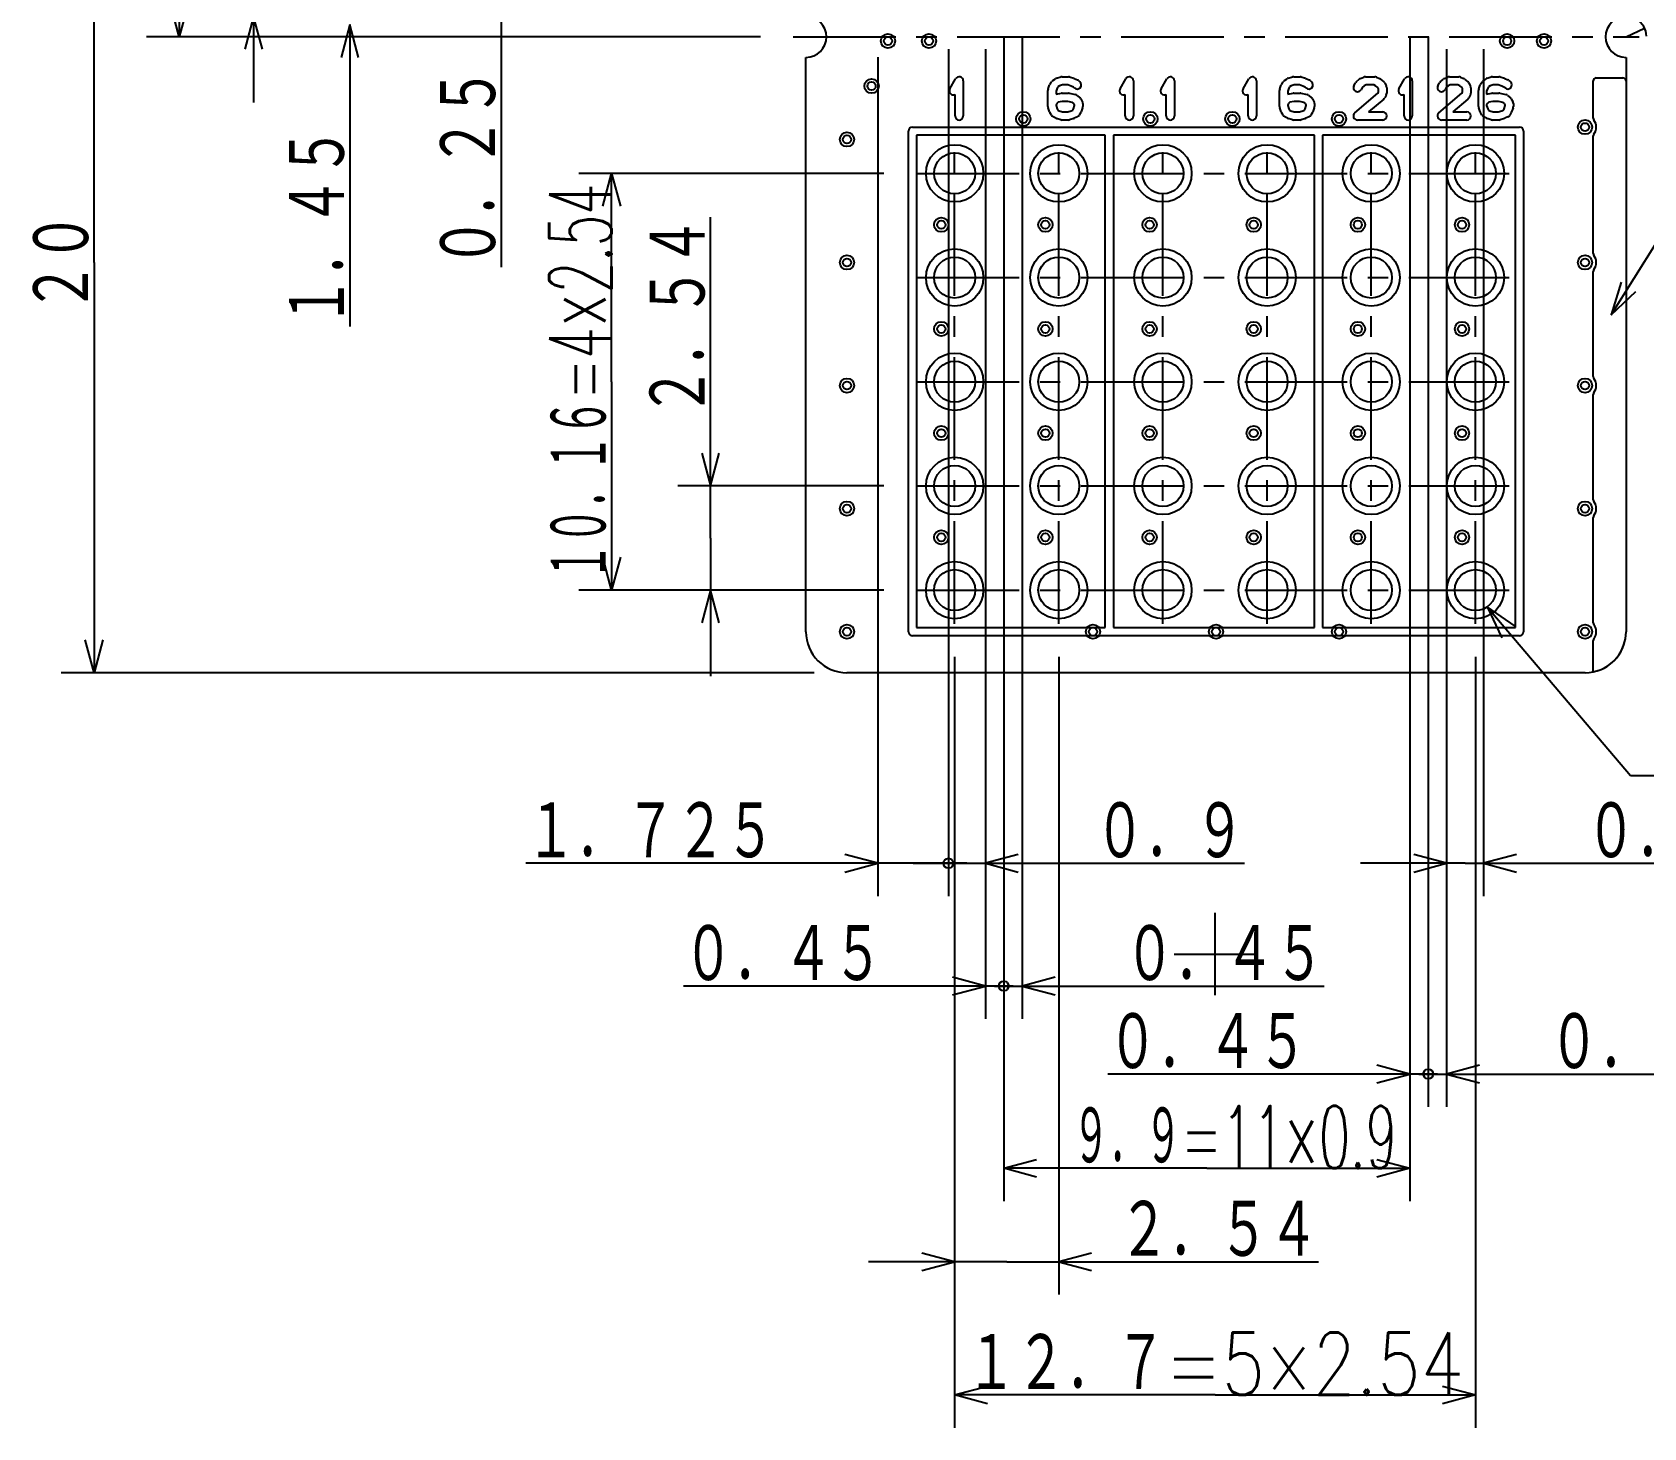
# Model space of a CAD drawing. Extents: x 6.7 to 65.9, y -16 to 38.7.
# Drawn here: x 6.66 to 45.97, y -15.98 to 18.04 of the extents above; entities that cross this region are included whole.
import ezdxf
from ezdxf.enums import TextEntityAlignment as Align

# ---------------------------------------------------------------- set-up
doc = ezdxf.new("R2010")
doc.units = 0
doc.header["$LTSCALE"] = 0.4
doc.header["$PDMODE"] = 2
doc.linetypes.add('CENTER', pattern=[10, 6.25, -1.25, 1.25, -1.25])
for name, color, linetype in [('1', 7, 'CONTINUOUS'), ('2', 7, 'CONTINUOUS'), ('200', 4, 'CENTER'), ('4', 1, 'CONTINUOUS'), ('7', 2, 'CONTINUOUS')]:
    doc.layers.add(name, color=color, linetype=linetype)
doc.styles.add('CSTEXT', font='TXT', dxfattribs={"bigfont": 'BIGFONT'})

msp = doc.modelspace()

# ---------------------------------------------------------------- linework, layer by layer
at = {"layer": '1'}
for p, q in [((25.533133, 3.427254), (25.533133, 17.427254)), ((45.533133, 17.427254), (45.533133, 3.427254)), ((44.533133, 2.427254), (26.533133, 2.427254))]:
    msp.add_line(p, q, dxfattribs=at)
for centre, radius, start, end in [((25.533133, 17.927254), 0.5, 270, 450), ((45.533133, 17.927254), 0.5, 90, 270), ((26.533133, 3.427254), 1, 180, 270), ((44.533133, 3.427254), 1, 270, 360)]:
    msp.add_arc(centre, radius, start, end, dxfattribs=at)
at = {"layer": '2'}
for p, q in [((29.042773, 16.660484), (29.183513, 16.904934)), ((31.551743, 16.860464), (31.618413, 16.904904)), ((31.643263, 16.916894), (31.746963, 16.950234)), ((31.777573, 16.955034), (31.933133, 16.955034)), ((31.963743, 16.950234), (32.067443, 16.916894)), ((32.077863, 16.912884), (32.151943, 16.879554)), ((33.192773, 16.660484), (33.333513, 16.904934)), ((34.192773, 16.660484), (34.333513, 16.904934)), ((36.192773, 16.660484), (36.333513, 16.904934)), ((37.201743, 16.860464), (37.268413, 16.904904)), ((37.293263, 16.916894), (37.396963, 16.950234)), ((37.427573, 16.955034), (37.583133, 16.955034)), ((37.613743, 16.950234), (37.717443, 16.916894)), ((37.727863, 16.912884), (37.801943, 16.879554)), ((39.056373, 16.914244), (39.137853, 16.947584)), ((39.175723, 16.955034), (39.405353, 16.955034)), ((39.446393, 16.946224), (39.520473, 16.912884)), ((39.992773, 16.660484), (40.133513, 16.904934)), ((41.106373, 16.914244), (41.187853, 16.947584)), ((41.225723, 16.955034), (41.455353, 16.955034)), ((41.496393, 16.946224), (41.570473, 16.912884)), ((42.051743, 16.860464), (42.118413, 16.904904)), ((42.143263, 16.916894), (42.246963, 16.950234)), ((42.277573, 16.955034), (42.433133, 16.955034)), ((42.463743, 16.950234), (42.567443, 16.916894)), ((42.577863, 16.912884), (42.651943, 16.879554)), ((44.808133, 16.927254), (45.458133, 16.927254)), ((29.170173, 15.999474), (29.170173, 16.519259)), ((29.370173, 16.855034), (29.370173, 15.999474)), ((31.433133, 16.232814), (31.433133, 16.621694)), ((31.439363, 16.656424), (31.476403, 16.756424)), ((31.486963, 16.777154), (31.523993, 16.832714)), ((31.659883, 16.675974), (31.633133, 16.603774)), ((31.633133, 16.603774), (31.633133, 16.533471)), ((31.633133, 16.533471), (31.761983, 16.553814)), ((31.679313, 16.705144), (31.659883, 16.675974)), ((31.717743, 16.730754), (31.679313, 16.705144)), ((31.793253, 16.755034), (31.717743, 16.730754)), ((31.777573, 16.555034), (31.933133, 16.555034)), ((31.917453, 16.755034), (31.793253, 16.755034)), ((32.000903, 16.728204), (31.917453, 16.755034)), ((31.955093, 16.552594), (32.103243, 16.519254)), ((32.055633, 16.703584), (32.000903, 16.728204)), ((32.081043, 16.680704), (32.055633, 16.703584)), ((32.177813, 16.862694), (32.214843, 16.829364)), ((33.320173, 15.999474), (33.320173, 16.519259)), ((33.520173, 16.855034), (33.520173, 15.999474)), ((34.320173, 15.999474), (34.320173, 16.519259)), ((34.520173, 16.855034), (34.520173, 15.999474)), ((36.320173, 15.999474), (36.320173, 16.519259)), ((36.520173, 16.855034), (36.520173, 15.999474)), ((37.083133, 16.232814), (37.083133, 16.621694)), ((37.089363, 16.656424), (37.126403, 16.756424)), ((37.136963, 16.777154), (37.173993, 16.832714)), ((37.309883, 16.675974), (37.283133, 16.603774)), ((37.283133, 16.603774), (37.283133, 16.533471)), ((37.283133, 16.533471), (37.411983, 16.553814)), ((37.329313, 16.705144), (37.309883, 16.675974)), ((37.367743, 16.730754), (37.329313, 16.705144)), ((37.443253, 16.755034), (37.367743, 16.730754)), ((37.427573, 16.555034), (37.583133, 16.555034)), ((37.567453, 16.755034), (37.443253, 16.755034)), ((37.650903, 16.728204), (37.567453, 16.755034)), ((37.605093, 16.552594), (37.753243, 16.519254)), ((37.705633, 16.703584), (37.650903, 16.728204)), ((37.731043, 16.680704), (37.705633, 16.703584)), ((37.827813, 16.862694), (37.864843, 16.829364)), ((38.895713, 16.736934), (38.932753, 16.803604)), ((38.918543, 16.075814), (39.482363, 16.552894)), ((38.953283, 16.829364), (39.027353, 16.896024)), ((39.099483, 16.691874), (39.070553, 16.639794)), ((39.148213, 16.735724), (39.099483, 16.691874)), ((39.195393, 16.755034), (39.148213, 16.735724)), ((39.383883, 16.755034), (39.195393, 16.755034)), ((39.426343, 16.735924), (39.383883, 16.755034)), ((39.482783, 16.689754), (39.426343, 16.735924)), ((39.482363, 16.552894), (39.497943, 16.580944)), ((39.497943, 16.662454), (39.482783, 16.689754)), ((39.497943, 16.580944), (39.497943, 16.662454)), ((39.542753, 16.899094), (39.624233, 16.832434)), ((39.648333, 16.803594), (39.685363, 16.736924)), ((39.685363, 16.506474), (39.648333, 16.439804)), ((39.697943, 16.688364), (39.697943, 16.555034)), ((40.120173, 15.999474), (40.120173, 16.519259)), ((40.320173, 16.855034), (40.320173, 15.999474)), ((40.945713, 16.736934), (40.982753, 16.803604)), ((40.968543, 16.075814), (41.532363, 16.552894)), ((41.003283, 16.829364), (41.077353, 16.896024)), ((41.149483, 16.691874), (41.120553, 16.639794)), ((41.198213, 16.735724), (41.149483, 16.691874)), ((41.245393, 16.755034), (41.198213, 16.735724)), ((41.433883, 16.755034), (41.245393, 16.755034)), ((41.476343, 16.735924), (41.433883, 16.755034)), ((41.532783, 16.689754), (41.476343, 16.735924)), ((41.532363, 16.552894), (41.547943, 16.580944)), ((41.547943, 16.662454), (41.532783, 16.689754)), ((41.547943, 16.580944), (41.547943, 16.662454)), ((41.592753, 16.899094), (41.674233, 16.832434)), ((41.698333, 16.803594), (41.735363, 16.736924)), ((41.735363, 16.506474), (41.698333, 16.439804)), ((41.747943, 16.688364), (41.747943, 16.555034)), ((41.933133, 16.232814), (41.933133, 16.621694)), ((41.939363, 16.656424), (41.976403, 16.756424)), ((41.986963, 16.777154), (42.023993, 16.832714)), ((42.159883, 16.675974), (42.133133, 16.603774)), ((42.133133, 16.603774), (42.133133, 16.533471)), ((42.133133, 16.533471), (42.261983, 16.553814)), ((42.179313, 16.705144), (42.159883, 16.675974)), ((42.217743, 16.730754), (42.179313, 16.705144)), ((42.293253, 16.755034), (42.217743, 16.730754)), ((42.277573, 16.555034), (42.433133, 16.555034)), ((42.417453, 16.755034), (42.293253, 16.755034)), ((42.500903, 16.728204), (42.417453, 16.755034)), ((42.455093, 16.552594), (42.603243, 16.519254)), ((42.555633, 16.703584), (42.500903, 16.728204)), ((42.581043, 16.680704), (42.555633, 16.703584)), ((42.677813, 16.862694), (42.714843, 16.829364)), ((44.733133, 15.943764), (44.733133, 16.852254)), ((45.533133, 16.852254), (45.533133, 3.427254)), ((31.476403, 16.098084), (31.439363, 16.198084)), ((31.650793, 16.305344), (31.633133, 16.273552)), ((31.633133, 16.273552), (31.633133, 16.250734)), ((31.633133, 16.250734), (31.661293, 16.174704)), ((31.684553, 16.339114), (31.650793, 16.305344)), ((31.661293, 16.174704), (31.679603, 16.141754)), ((31.679603, 16.141754), (31.711753, 16.125674)), ((31.785423, 16.355034), (31.684553, 16.339114)), ((31.711753, 16.125674), (31.793253, 16.099474)), ((31.922023, 16.355034), (31.785423, 16.355034)), ((31.917453, 16.099474), (32.000903, 16.126304)), ((32.035793, 16.329434), (31.922023, 16.355034)), ((32.000903, 16.126304), (32.039613, 16.143714)), ((32.069593, 16.301264), (32.035793, 16.329434)), ((32.039613, 16.143714), (32.056823, 16.174704)), ((32.056823, 16.174704), (32.084983, 16.250734)), ((32.084983, 16.273564), (32.069593, 16.301264)), ((32.084983, 16.250734), (32.084983, 16.273564)), ((32.145303, 16.498514), (32.211963, 16.442964)), ((32.235363, 16.414714), (32.272403, 16.348044)), ((32.278753, 16.198084), (32.241713, 16.098084)), ((32.284983, 16.299474), (32.284983, 16.232814)), ((37.126403, 16.098084), (37.089363, 16.198084)), ((37.300793, 16.305344), (37.283133, 16.273552)), ((37.283133, 16.273552), (37.283133, 16.250734)), ((37.283133, 16.250734), (37.311293, 16.174704)), ((37.334553, 16.339114), (37.300793, 16.305344)), ((37.311293, 16.174704), (37.329603, 16.141754)), ((37.329603, 16.141754), (37.361753, 16.125674)), ((37.435423, 16.355034), (37.334553, 16.339114)), ((37.361753, 16.125674), (37.443253, 16.099474)), ((37.572023, 16.355034), (37.435423, 16.355034)), ((37.567453, 16.099474), (37.650903, 16.126304)), ((37.685793, 16.329434), (37.572023, 16.355034)), ((37.650903, 16.126304), (37.689613, 16.143714)), ((37.719593, 16.301264), (37.685793, 16.329434)), ((37.689613, 16.143714), (37.706823, 16.174704)), ((37.706823, 16.174704), (37.734983, 16.250734)), ((37.734983, 16.273564), (37.719593, 16.301264)), ((37.734983, 16.250734), (37.734983, 16.273564)), ((37.795303, 16.498514), (37.861963, 16.442964)), ((37.885363, 16.414714), (37.922403, 16.348044)), ((37.928753, 16.198084), (37.891713, 16.098084)), ((37.934983, 16.299474), (37.934983, 16.232814)), ((39.625503, 16.412024), (39.256123, 16.099474)), ((41.675503, 16.412024), (41.306123, 16.099474)), ((41.976403, 16.098084), (41.939363, 16.198084)), ((42.150793, 16.305344), (42.133133, 16.273552)), ((42.133133, 16.273552), (42.133133, 16.250734)), ((42.133133, 16.250734), (42.161293, 16.174704)), ((42.184553, 16.339114), (42.150793, 16.305344)), ((42.161293, 16.174704), (42.179603, 16.141754)), ((42.179603, 16.141754), (42.211753, 16.125674)), ((42.285423, 16.355034), (42.184553, 16.339114)), ((42.211753, 16.125674), (42.293253, 16.099474)), ((42.422023, 16.355034), (42.285423, 16.355034)), ((42.417453, 16.099474), (42.500903, 16.126304)), ((42.535793, 16.329434), (42.422023, 16.355034)), ((42.500903, 16.126304), (42.539613, 16.143714)), ((42.569593, 16.301264), (42.535793, 16.329434)), ((42.539613, 16.143714), (42.556823, 16.174704)), ((42.556823, 16.174704), (42.584983, 16.250734)), ((42.584983, 16.273564), (42.569593, 16.301264)), ((42.584983, 16.250734), (42.584983, 16.273564)), ((42.645303, 16.498514), (42.711963, 16.442964)), ((42.735363, 16.414714), (42.772403, 16.348044)), ((42.778753, 16.198084), (42.741713, 16.098084)), ((42.784983, 16.299474), (42.784983, 16.232814)), ((28.133133, 15.727254), (42.933133, 15.727254)), ((31.519783, 16.017584), (31.482753, 16.084254)), ((31.629153, 15.943364), (31.562483, 15.976694)), ((31.746963, 15.904274), (31.643263, 15.937614)), ((31.933133, 15.899474), (31.777573, 15.899474)), ((31.793253, 16.099474), (31.917453, 16.099474)), ((32.067443, 15.937614), (31.963743, 15.904274)), ((32.151943, 15.974954), (32.077863, 15.941624)), ((32.235363, 16.084254), (32.198333, 16.017584)), ((37.169783, 16.017584), (37.132753, 16.084254)), ((37.279153, 15.943364), (37.212483, 15.976694)), ((37.396963, 15.904274), (37.293263, 15.937614)), ((37.583133, 15.899474), (37.427573, 15.899474)), ((37.443253, 16.099474), (37.567453, 16.099474)), ((37.717443, 15.937614), (37.613743, 15.904274)), ((37.801943, 15.974954), (37.727863, 15.941624)), ((37.885363, 16.084254), (37.848333, 16.017584)), ((39.597943, 15.899474), (38.983133, 15.899474)), ((39.256123, 16.099474), (39.597943, 16.099474)), ((41.647943, 15.899474), (41.033133, 15.899474)), ((41.306123, 16.099474), (41.647943, 16.099474)), ((42.019783, 16.017584), (41.982753, 16.084254)), ((42.129153, 15.943364), (42.062483, 15.976694)), ((42.246963, 15.904274), (42.143263, 15.937614)), ((42.433133, 15.899474), (42.277573, 15.899474)), ((42.293253, 16.099474), (42.417453, 16.099474)), ((42.567443, 15.937614), (42.463743, 15.904274)), ((42.651943, 15.974954), (42.577863, 15.941624)), ((42.735363, 16.084254), (42.698333, 16.017584)), ((28.033133, 3.427254), (28.033133, 15.627254)), ((28.233133, 15.527254), (28.233133, 3.527254)), ((32.833133, 15.527254), (28.233133, 15.527254)), ((32.833133, 3.527254), (32.833133, 15.527254)), ((33.033133, 15.527254), (33.033133, 3.527254)), ((37.933133, 15.527254), (33.033133, 15.527254)), ((37.933133, 3.527254), (37.933133, 15.527254)), ((42.833133, 15.527254), (38.133133, 15.527254)), ((38.133133, 15.527254), (38.133133, 3.527254)), ((42.833133, 3.527254), (42.833133, 15.527254)), ((43.033133, 15.627254), (43.033133, 3.427254)), ((44.733133, 12.643764), (44.733133, 15.510744)), ((44.733133, 9.643764), (44.733133, 12.210744)), ((44.733133, 6.643764), (44.733133, 9.210744)), ((44.733133, 3.643764), (44.733133, 6.210744)), ((42.933133, 3.327254), (28.133133, 3.327254)), ((28.233133, 3.527254), (32.833133, 3.527254)), ((33.033133, 3.527254), (37.933133, 3.527254)), ((38.133133, 3.527254), (42.833133, 3.527254)), ((44.733133, 2.447458), (44.733133, 3.210744))]:
    msp.add_line(p, q, dxfattribs=at)
for centre, radius, start, end in [((29.270173, 16.855034), 0.1, 0, 150.066081), ((31.673873, 16.821694), 0.1, 107.824344, 123.683711), ((31.777573, 16.855034), 0.1, 90, 107.824344), ((31.933133, 16.855034), 0.1, 72.175656, 90), ((32.036833, 16.821694), 0.1, 65.775129, 72.175656), ((33.420173, 16.855034), 0.1, 0, 150.066081), ((34.420173, 16.855034), 0.1, 0, 150.066081), ((36.420173, 16.855034), 0.1, 0, 150.066081), ((37.323873, 16.821694), 0.1, 107.824344, 123.683711), ((37.427573, 16.855034), 0.1, 90, 107.824344), ((37.583133, 16.855034), 0.1, 72.175656, 90), ((37.686833, 16.821694), 0.1, 65.775129, 72.175656), ((39.094243, 16.821694), 0.1, 112.253604, 131.98593), ((39.175723, 16.855034), 0.1, 90, 112.253404), ((39.405353, 16.855034), 0.1, 65.769903, 90), ((39.479433, 16.821694), 0.1, 50.713818, 65.769682), ((40.220173, 16.855034), 0.1, 0, 150.066081), ((41.144243, 16.821694), 0.1, 112.253604, 131.98593), ((41.225723, 16.855034), 0.1, 90, 112.253404), ((41.455353, 16.855034), 0.1, 65.769903, 90), ((41.529433, 16.821694), 0.1, 50.713818, 65.769682), ((42.173873, 16.821694), 0.1, 107.824344, 123.683711), ((42.277573, 16.855034), 0.1, 90, 107.824344), ((42.433133, 16.855034), 0.1, 72.175656, 90), ((42.536833, 16.821694), 0.1, 65.775129, 72.175656), ((44.808133, 16.852254), 0.075, 90, 180), ((45.458133, 16.852254), 0.075, 0, 90), ((29.129433, 16.610584), 0.1, 150.066081, 294.041611), ((31.533133, 16.621694), 0.1, 159.676664, 180), ((31.570173, 16.721694), 0.1, 146.316289, 159.676664), ((31.607203, 16.777254), 0.1, 123.683711, 146.316289), ((31.777573, 16.455034), 0.1, 90, 98.968754), ((31.933133, 16.455034), 0.1, 77.314586, 90), ((32.147943, 16.755034), 0.1, 228.01151, 408.010223), ((32.081283, 16.421694), 0.1, 50.192962, 77.314586), ((32.110913, 16.788364), 0.1, 48.01151, 65.775129), ((33.279433, 16.610584), 0.1, 150.066081, 294.041611), ((34.279433, 16.610584), 0.1, 150.066081, 294.041611), ((36.279433, 16.610584), 0.1, 150.066081, 294.041611), ((37.183133, 16.621694), 0.1, 159.676664, 180), ((37.220173, 16.721694), 0.1, 146.316289, 159.676664), ((37.257203, 16.777254), 0.1, 123.683711, 146.316289), ((37.427573, 16.455034), 0.1, 90, 98.968754), ((37.583133, 16.455034), 0.1, 77.314586, 90), ((37.797943, 16.755034), 0.1, 228.01151, 408.010223), ((37.731283, 16.421694), 0.1, 50.192962, 77.314586), ((37.760913, 16.788364), 0.1, 48.01151, 65.775129), ((38.983133, 16.688364), 0.1, 150.943726, 330.944666), ((39.020173, 16.755034), 0.1, 131.984231, 150.944666), ((39.560913, 16.755034), 0.1, 29.051265, 50.712891), ((39.597943, 16.555034), 0.1, 330.948735, 360), ((39.597943, 16.688364), 0.1, 0, 29.048766), ((40.079433, 16.610584), 0.1, 150.066081, 294.041611), ((41.033133, 16.688364), 0.1, 150.943726, 330.944666), ((41.070173, 16.755034), 0.1, 131.984231, 150.944666), ((41.610913, 16.755034), 0.1, 29.051265, 50.712891), ((41.647943, 16.555034), 0.1, 330.948735, 360), ((41.647943, 16.688364), 0.1, 0, 29.048766), ((42.033133, 16.621694), 0.1, 159.676664, 180), ((42.070173, 16.721694), 0.1, 146.316289, 159.676664), ((42.107203, 16.777254), 0.1, 123.683711, 146.316289), ((42.277573, 16.455034), 0.1, 90, 98.968754), ((42.433133, 16.455034), 0.1, 77.314586, 90), ((42.647943, 16.755034), 0.1, 228.01151, 408.010223), ((42.581283, 16.421694), 0.1, 50.192962, 77.314586), ((42.610913, 16.788364), 0.1, 48.01151, 65.775129), ((31.533133, 16.232814), 0.1, 180, 200.323336), ((32.147943, 16.366144), 0.1, 29.056274, 50.192962), ((32.184983, 16.299474), 0.1, 0, 29.056273), ((32.184983, 16.232814), 0.1, 339.676664, 360), ((37.183133, 16.232814), 0.1, 180, 200.323336), ((37.797943, 16.366144), 0.1, 29.056274, 50.192962), ((37.834983, 16.299474), 0.1, 0, 29.056273), ((37.834983, 16.232814), 0.1, 339.676664, 360), ((39.560913, 16.488364), 0.1, 310.234003, 330.951234), ((41.610913, 16.488364), 0.1, 310.234003, 330.951234), ((42.033133, 16.232814), 0.1, 180, 200.323336), ((42.647943, 16.366144), 0.1, 29.056274, 50.192962), ((42.684983, 16.299474), 0.1, 0, 29.056273), ((42.684983, 16.232814), 0.1, 339.676664, 360), ((28.133133, 15.627254), 0.1, 90, 180), ((29.270173, 15.999474), 0.1, 180, 360), ((31.570173, 16.132814), 0.1, 200.323336, 209.051265), ((31.607203, 16.066144), 0.1, 209.051265, 243.437511), ((31.673873, 16.032814), 0.1, 243.437511, 252.175656), ((31.777573, 15.999474), 0.1, 252.175656, 270), ((31.933133, 15.999474), 0.1, 270, 287.824344), ((32.036833, 16.032814), 0.1, 287.824344, 294.224871), ((32.110913, 16.066144), 0.1, 294.224871, 330.948735), ((32.147943, 16.132814), 0.1, 330.948735, 339.676664), ((33.420173, 15.999474), 0.1, 180, 360), ((34.420173, 15.999474), 0.1, 180, 360), ((36.420173, 15.999474), 0.1, 180, 360), ((37.220173, 16.132814), 0.1, 200.323336, 209.051265), ((37.257203, 16.066144), 0.1, 209.051265, 243.437511), ((37.323873, 16.032814), 0.1, 243.437511, 252.175656), ((37.427573, 15.999474), 0.1, 252.175656, 270), ((37.583133, 15.999474), 0.1, 270, 287.824344), ((37.686833, 16.032814), 0.1, 287.824344, 294.224871), ((37.760913, 16.066144), 0.1, 294.224871, 330.948735), ((37.797943, 16.132814), 0.1, 330.948735, 339.676664), ((38.983133, 15.999474), 0.1, 130.234003, 270), ((39.597943, 15.999474), 0.1, 270, 450), ((40.220173, 15.999474), 0.1, 180, 360), ((41.033133, 15.999474), 0.1, 130.234003, 270), ((41.647943, 15.999474), 0.1, 270, 450), ((42.070173, 16.132814), 0.1, 200.323336, 209.051265), ((42.107203, 16.066144), 0.1, 209.051265, 243.437511), ((42.173873, 16.032814), 0.1, 243.437511, 252.175656), ((42.277573, 15.999474), 0.1, 252.175656, 270), ((42.433133, 15.999474), 0.1, 270, 287.824344), ((42.536833, 16.032814), 0.1, 287.824344, 294.224871), ((42.610913, 16.066144), 0.1, 294.224871, 330.948735), ((42.647943, 16.132814), 0.1, 330.948735, 339.676664), ((42.933133, 15.627254), 0.1, 0, 90), ((44.808133, 15.943764), 0.075, 180, 218.216006), ((44.533133, 15.727254), 0.275, 321.786954, 398.213046), ((44.808133, 15.510744), 0.075, 141.783994, 180), ((44.808133, 12.643764), 0.075, 180, 218.216006), ((44.533133, 12.427254), 0.275, 321.786954, 398.213046), ((44.808133, 12.210744), 0.075, 141.783994, 180), ((44.808133, 9.643764), 0.075, 180, 218.216006), ((44.533133, 9.427254), 0.275, 321.786954, 398.213046), ((44.808133, 9.210744), 0.075, 141.783994, 180), ((44.808133, 6.643764), 0.075, 180, 218.216006), ((44.533133, 6.427254), 0.275, 321.786954, 398.213046), ((44.808133, 6.210744), 0.075, 141.783994, 180), ((44.808133, 3.643764), 0.075, 180, 218.216006), ((44.533133, 3.427254), 0.275, 321.786954, 398.213046), ((28.133133, 3.427254), 0.1, 180, 270), ((42.933133, 3.427254), 0.1, 270, 360), ((44.533133, 3.427254), 1, 281.536959, 360), ((44.808133, 3.210744), 0.075, 141.783994, 180)]:
    msp.add_arc(centre, radius, start, end, dxfattribs=at)
at = {"layer": '200', "linetype": 'CONTINUOUS'}
for p, q in [((8.172759, 12.427254), (8.172759, 22.427254)), ((10.251648, 20.177254), (10.251648, 17.927254)), ((18.097781, 19.927254), (18.097781, 17.827254)), ((18.097781, 19.677254), (18.097781, 12.313254)), ((10.251648, 17.927254), (10.037289, 18.727254)), ((10.466008, 18.727254), (10.251648, 17.927254)), ((12.062295, 18.427254), (11.847935, 17.627254)), ((12.062295, 18.427254), (12.062295, 16.327254)), ((12.276654, 17.627254), (12.062295, 18.427254)), ((14.409428, 18.227254), (14.195069, 17.427254)), ((14.409428, 18.227254), (14.409428, 10.863254)), ((14.623788, 17.427254), (14.409428, 18.227254)), ((45.533133, 17.927254), (45.986581, 18.137932)), ((24.422305, 17.927254), (9.451648, 17.927254)), ((30.358133, 17.925684), (30.358133, -6.010783)), ((30.358133, 17.925684), (30.358133, -6.010783)), ((30.358133, 17.925684), (30.358133, -10.454459)), ((30.808133, 17.925684), (30.808133, -6.010783)), ((40.258133, 17.925684), (40.258133, -10.454459)), ((40.258133, 17.925684), (40.258133, -8.156416)), ((40.708133, 17.925684), (40.708133, -8.156416)), ((40.708133, 17.925684), (40.708133, -8.156416)), ((27.283133, 17.435192), (27.283133, -3.016973)), ((29.008133, 17.627254), (29.008133, -3.016973)), ((29.008133, 17.627254), (29.008133, -3.016973)), ((29.908133, 17.627254), (29.908133, -3.016973)), ((29.908133, 17.627254), (29.908133, -6.010783)), ((41.158133, 17.627254), (41.158133, -3.016973)), ((41.158133, 17.627254), (41.158133, -8.156416)), ((42.058133, 17.627254), (42.058133, -3.016973)), ((27.433133, 14.600084), (19.992133, 14.600084)), ((20.577773, 13.800084), (20.792133, 14.600084)), ((20.792133, 9.520084), (20.792133, 14.600084)), ((20.792133, 14.600084), (21.006492, 13.800084)), ((45.167767, 11.151535), (47.300204, 14.557068)), ((23.205954, 6.980084), (23.205954, 13.53542)), ((8.172759, 12.427254), (8.172759, 2.427254)), ((45.410655, 11.94334), (45.167767, 11.151535)), ((45.167767, 11.151535), (45.774016, 11.715815)), ((20.792133, 9.520084), (20.792133, 4.440084)), ((22.991595, 7.780084), (23.205954, 6.980084)), ((23.205954, 6.980084), (23.420314, 7.780084)), ((27.433133, 6.980084), (22.405954, 6.980084)), ((23.205954, 5.710084), (23.205954, 6.980084)), ((23.205954, 5.710084), (23.205954, 4.440084)), ((20.792133, 4.440084), (20.577773, 5.240084)), ((21.006492, 5.240084), (20.792133, 4.440084)), ((27.433133, 4.440084), (19.992133, 4.440084)), ((27.433133, 4.440084), (22.405954, 4.440084)), ((23.205954, 4.440084), (22.991595, 3.640084)), ((23.205954, 4.440084), (23.205954, 2.340084)), ((23.420314, 3.640084), (23.205954, 4.440084)), ((42.144685, 4.029305), (45.638673, -0.077104)), ((42.826368, 3.558924), (42.144685, 4.029305)), ((42.144685, 4.029305), (42.499849, 3.281101)), ((8.172759, 2.427254), (7.958399, 3.227254)), ((8.387118, 3.227254), (8.172759, 2.427254)), ((29.159623, 2.81796), (29.159623, -12.733682)), ((29.159623, 2.81796), (29.159623, -15.979098)), ((31.699623, 2.81796), (31.699623, -12.733682)), ((41.859623, 2.81796), (41.859623, -15.979098)), ((25.733133, 2.427254), (7.372759, 2.427254)), ((45.638673, -0.077104), (53.598513, -0.077104)), ((27.283133, -2.216973), (18.703133, -2.216973)), ((27.283133, -2.216973), (26.483133, -2.002613)), ((26.483133, -2.431332), (27.283133, -2.216973)), ((29.008133, -2.216973), (26.908133, -2.216973)), ((28.145633, -2.216973), (27.283133, -2.216973)), ((28.145633, -2.216973), (29.008133, -2.216973)), ((29.458133, -2.216973), (29.008133, -2.216973)), ((29.008133, -2.216973), (31.108133, -2.216973)), ((29.458133, -2.216973), (29.908133, -2.216973)), ((30.708133, -2.002613), (29.908133, -2.216973)), ((29.908133, -2.216973), (36.230895, -2.216973)), ((29.908133, -2.216973), (30.708133, -2.431332)), ((41.158133, -2.216973), (39.058133, -2.216973)), ((41.158133, -2.216973), (40.358133, -2.002613)), ((40.358133, -2.431332), (41.158133, -2.216973)), ((41.608133, -2.216973), (41.158133, -2.216973)), ((41.608133, -2.216973), (42.058133, -2.216973)), ((42.858133, -2.002613), (42.058133, -2.216973)), ((42.058133, -2.216973), (48.206133, -2.216973)), ((42.058133, -2.216973), (42.858133, -2.431332)), ((29.908133, -5.210783), (29.108133, -4.996423)), ((31.608133, -4.996423), (30.808133, -5.210783)), ((29.908133, -5.210783), (22.544133, -5.210783)), ((30.358133, -5.210783), (28.258133, -5.210783)), ((29.108133, -5.425142), (29.908133, -5.210783)), ((30.133133, -5.210783), (29.908133, -5.210783)), ((30.133133, -5.210783), (30.358133, -5.210783)), ((30.358133, -5.210783), (32.458133, -5.210783)), ((30.583133, -5.210783), (30.358133, -5.210783)), ((30.583133, -5.210783), (30.808133, -5.210783)), ((30.808133, -5.210783), (38.172133, -5.210783)), ((30.808133, -5.210783), (31.608133, -5.425142)), ((40.258133, -7.356416), (32.894133, -7.356416)), ((40.708133, -7.356416), (38.608133, -7.356416)), ((40.258133, -7.356416), (39.458133, -7.142057)), ((39.458133, -7.570776), (40.258133, -7.356416)), ((40.483133, -7.356416), (40.258133, -7.356416)), ((40.483133, -7.356416), (40.708133, -7.356416)), ((40.708133, -7.356416), (42.808133, -7.356416)), ((40.933133, -7.356416), (40.708133, -7.356416)), ((40.933133, -7.356416), (41.158133, -7.356416)), ((41.958133, -7.142057), (41.158133, -7.356416)), ((41.158133, -7.356416), (48.522133, -7.356416)), ((41.158133, -7.356416), (41.958133, -7.570776)), ((30.358133, -9.654459), (31.158133, -9.440099)), ((35.308133, -9.654459), (30.358133, -9.654459)), ((31.158133, -9.868818), (30.358133, -9.654459)), ((35.308133, -9.654459), (40.258133, -9.654459)), ((39.458133, -9.440099), (40.258133, -9.654459)), ((40.258133, -9.654459), (39.458133, -9.868818)), ((29.159623, -11.933682), (28.359623, -11.719323)), ((32.499623, -11.719323), (31.699623, -11.933682)), ((29.159623, -11.933682), (27.059623, -11.933682)), ((28.359623, -12.148041), (29.159623, -11.933682)), ((30.429623, -11.933682), (29.159623, -11.933682)), ((30.429623, -11.933682), (31.699623, -11.933682)), ((31.699623, -11.933682), (38.030927, -11.933682)), ((31.699623, -11.933682), (32.499623, -12.148041)), ((29.159623, -15.179098), (29.959623, -14.964739)), ((35.509623, -15.179098), (29.159623, -15.179098)), ((29.959623, -15.393457), (29.159623, -15.179098)), ((35.509623, -15.179098), (41.859623, -15.179098)), ((41.059623, -14.964739), (41.859623, -15.179098)), ((41.859623, -15.179098), (41.059623, -15.393457))]:
    msp.add_line(p, q, dxfattribs=at)
at = {"layer": '200'}
for p, q in [((25.222305, 17.927254), (45.856365, 17.927254)), ((29.159623, 3.61796), (29.159623, 15.354859)), ((31.699623, 3.61796), (31.699623, 15.354859)), ((34.239623, 3.61796), (34.239623, 15.354859)), ((36.779623, 3.61796), (36.779623, 15.354859)), ((39.319623, 3.61796), (39.319623, 15.354859)), ((41.859623, 3.61796), (41.859623, 15.354859)), ((28.233133, 14.600084), (42.685678, 14.600084)), ((28.233133, 12.060084), (42.685678, 12.060084)), ((28.233133, 9.520084), (42.685678, 9.520084)), ((28.233133, 6.980084), (42.685678, 6.980084)), ((28.233133, 4.440084), (42.685678, 4.440084))]:
    msp.add_line(p, q, dxfattribs=at)
at = {"layer": '200', "linetype": 'CONTINUOUS'}
for centre in [(29.008133, -2.216973), (29.008133, -2.216973), (30.358133, -5.210783), (30.358133, -5.210783), (40.708133, -7.356416), (40.708133, -7.356416)]:
    msp.add_circle(centre, 0.12, dxfattribs=at)
msp.add_arc((45.533133, 17.927254), 0.5, 361.673247, 476.593469, dxfattribs=at)
at = {"layer": '200'}
msp.add_point((35.509623, -4.430439), dxfattribs=at)
msp.add_point((35.509623, -4.430439), dxfattribs=at)
at = {"layer": '4'}
for centre, radius in [((27.533133, 17.827254), 0.1), ((28.533133, 17.827254), 0.1), ((42.633133, 17.827254), 0.1), ((43.533133, 17.827254), 0.1), ((27.133133, 16.727254), 0.1), ((30.833133, 15.927254), 0.1), ((33.933133, 15.927254), 0.1), ((35.933133, 15.927254), 0.1), ((38.533133, 15.927254), 0.1), ((44.533133, 15.727254), 0.1), ((26.533133, 15.427254), 0.1), ((29.159623, 14.600084), 0.5), ((31.699623, 14.600084), 0.5), ((34.239623, 14.600084), 0.5), ((36.779623, 14.600084), 0.5), ((39.319623, 14.600084), 0.5), ((41.859623, 14.600084), 0.5), ((28.833133, 13.347254), 0.1), ((31.373133, 13.347254), 0.1), ((33.913133, 13.347254), 0.1), ((36.453133, 13.347254), 0.1), ((38.993133, 13.347254), 0.1), ((41.533133, 13.347254), 0.1), ((26.533133, 12.427254), 0.1), ((29.159623, 12.060084), 0.5), ((31.699623, 12.060084), 0.5), ((34.239623, 12.060084), 0.5), ((36.779623, 12.060084), 0.5), ((39.319623, 12.060084), 0.5), ((41.859623, 12.060084), 0.5), ((44.533133, 12.427254), 0.1), ((28.833133, 10.807254), 0.1), ((31.373133, 10.807254), 0.1), ((33.913133, 10.807254), 0.1), ((36.453133, 10.807254), 0.1), ((38.993133, 10.807254), 0.1), ((41.533133, 10.807254), 0.1), ((29.159623, 9.520084), 0.5), ((31.699623, 9.520084), 0.5), ((34.239623, 9.520084), 0.5), ((36.779623, 9.520084), 0.5), ((39.319623, 9.520084), 0.5), ((41.859623, 9.520084), 0.5), ((26.533133, 9.427254), 0.1), ((44.533133, 9.427254), 0.1), ((28.833133, 8.267254), 0.1), ((31.373133, 8.267254), 0.1), ((33.913133, 8.267254), 0.1), ((36.453133, 8.267254), 0.1), ((38.993133, 8.267254), 0.1), ((41.533133, 8.267254), 0.1), ((29.159623, 6.980084), 0.5), ((31.699623, 6.980084), 0.5), ((34.239623, 6.980084), 0.5), ((36.779623, 6.980084), 0.5), ((39.319623, 6.980084), 0.5), ((41.859623, 6.980084), 0.5), ((26.533133, 6.427254), 0.1), ((44.533133, 6.427254), 0.1), ((28.833133, 5.727254), 0.1), ((31.373133, 5.727254), 0.1), ((33.913133, 5.727254), 0.1), ((36.453133, 5.727254), 0.1), ((38.993133, 5.727254), 0.1), ((41.533133, 5.727254), 0.1), ((29.159623, 4.440084), 0.5), ((31.699623, 4.440084), 0.5), ((34.239623, 4.440084), 0.5), ((36.779623, 4.440084), 0.5), ((39.319623, 4.440084), 0.5), ((41.859623, 4.440084), 0.5), ((26.533133, 3.427254), 0.1), ((32.533133, 3.427254), 0.1), ((35.533133, 3.427254), 0.1), ((38.533133, 3.427254), 0.1), ((44.533133, 3.427254), 0.1)]:
    msp.add_circle(centre, radius, dxfattribs=at)
at = {"layer": '7'}
for centre, radius in [((27.533133, 17.827254), 0.175), ((28.533133, 17.827254), 0.175), ((42.633133, 17.827254), 0.175), ((43.533133, 17.827254), 0.175), ((27.133133, 16.727254), 0.175), ((30.833133, 15.927254), 0.175), ((33.933133, 15.927254), 0.175), ((35.933133, 15.927254), 0.175), ((38.533133, 15.927254), 0.175), ((44.533133, 15.727254), 0.175), ((26.533133, 15.427254), 0.175), ((29.159623, 14.600084), 0.6985), ((31.699623, 14.600084), 0.6985), ((34.239623, 14.600084), 0.6985), ((36.779623, 14.600084), 0.6985), ((39.319623, 14.600084), 0.6985), ((41.859623, 14.600084), 0.6985), ((28.833133, 13.347254), 0.175), ((31.373133, 13.347254), 0.175), ((33.913133, 13.347254), 0.175), ((36.453133, 13.347254), 0.175), ((38.993133, 13.347254), 0.175), ((41.533133, 13.347254), 0.175), ((26.533133, 12.427254), 0.175), ((29.159623, 12.060084), 0.6985), ((31.699623, 12.060084), 0.6985), ((34.239623, 12.060084), 0.6985), ((36.779623, 12.060084), 0.6985), ((39.319623, 12.060084), 0.6985), ((41.859623, 12.060084), 0.6985), ((44.533133, 12.427254), 0.175), ((28.833133, 10.807254), 0.175), ((31.373133, 10.807254), 0.175), ((33.913133, 10.807254), 0.175), ((36.453133, 10.807254), 0.175), ((38.993133, 10.807254), 0.175), ((41.533133, 10.807254), 0.175), ((29.159623, 9.520084), 0.6985), ((31.699623, 9.520084), 0.6985), ((34.239623, 9.520084), 0.6985), ((36.779623, 9.520084), 0.6985), ((39.319623, 9.520084), 0.6985), ((41.859623, 9.520084), 0.6985), ((26.533133, 9.427254), 0.175), ((44.533133, 9.427254), 0.175), ((28.833133, 8.267254), 0.175), ((31.373133, 8.267254), 0.175), ((33.913133, 8.267254), 0.175), ((36.453133, 8.267254), 0.175), ((38.993133, 8.267254), 0.175), ((41.533133, 8.267254), 0.175), ((29.159623, 6.980084), 0.6985), ((31.699623, 6.980084), 0.6985), ((34.239623, 6.980084), 0.6985), ((36.779623, 6.980084), 0.6985), ((39.319623, 6.980084), 0.6985), ((41.859623, 6.980084), 0.6985), ((26.533133, 6.427254), 0.175), ((44.533133, 6.427254), 0.175), ((28.833133, 5.727254), 0.175), ((31.373133, 5.727254), 0.175), ((33.913133, 5.727254), 0.175), ((36.453133, 5.727254), 0.175), ((38.993133, 5.727254), 0.175), ((41.533133, 5.727254), 0.175), ((29.159623, 4.440084), 0.6985), ((31.699623, 4.440084), 0.6985), ((34.239623, 4.440084), 0.6985), ((36.779623, 4.440084), 0.6985), ((39.319623, 4.440084), 0.6985), ((41.859623, 4.440084), 0.6985), ((26.533133, 3.427254), 0.175), ((32.533133, 3.427254), 0.175), ((35.533133, 3.427254), 0.175), ((38.533133, 3.427254), 0.175), ((44.533133, 3.427254), 0.175)]:
    msp.add_circle(centre, radius, dxfattribs=at)

# ---------------------------------------------------------------- texts
at = {"layer": '200', "linetype": 'CONTINUOUS', "style": 'CSTEXT'}
for s, width, p, p2 in [('０．２５', 0.8, (18.097781, 12.313254), (18.097781, 17.177254)), ('１．４５', 0.8, (14.409428, 10.863254), (14.409428, 15.727254)), ('=4×2.54', 0.578947, (20.792133, 9.088884), (20.792133, 14.351284)), ('２０', 0.8, (8.172759, 11.211254), (8.172759, 13.643254)), ('２．５４', 0.8, (23.205954, 8.67142), (23.205954, 13.53542)), ('１０．１６', 0.578947, (20.792133, 4.688884), (20.792133, 9.088884))]:
    msp.add_text(s, height=1.52, rotation=90, dxfattribs=dict(at, width=width)).set_placement(p, p2, align=Align.FIT)
for s, width, p, p2 in [('１．７２５', 0.8, (18.703133, -2.216973), (24.783133, -2.216973)), ('０．９', 0.8, (32.582895, -2.216973), (36.230895, -2.216973)), ('０．９', 0.8, (44.558133, -2.216973), (48.206133, -2.216973)), ('０．４５', 0.8, (22.544133, -5.210783), (27.408133, -5.210783)), ('０．４５', 0.8, (33.308133, -5.210783), (38.172133, -5.210783)), ('０．４５', 0.8, (32.894133, -7.356416), (37.758133, -7.356416)), ('０．４５', 0.8, (43.658133, -7.356416), (48.522133, -7.356416)), ('９．９', 0.578947, (32.044469, -9.654459), (34.684469, -9.654459)), ('=11×0.9', 0.578947, (34.684469, -9.654459), (39.946869, -9.654459)), ('２．５４', 0.8, (33.166927, -11.933682), (38.030927, -11.933682)), ('１２．７', 0.8, (29.441783, -15.179098), (34.305783, -15.179098)), ('=5×2.54', 0.8, (34.305783, -15.179098), (41.577463, -15.179098))]:
    msp.add_text(s, height=1.52, dxfattribs=dict(at, width=width)).set_placement(p, p2, align=Align.FIT)

doc.saveas('drawing.dxf')
